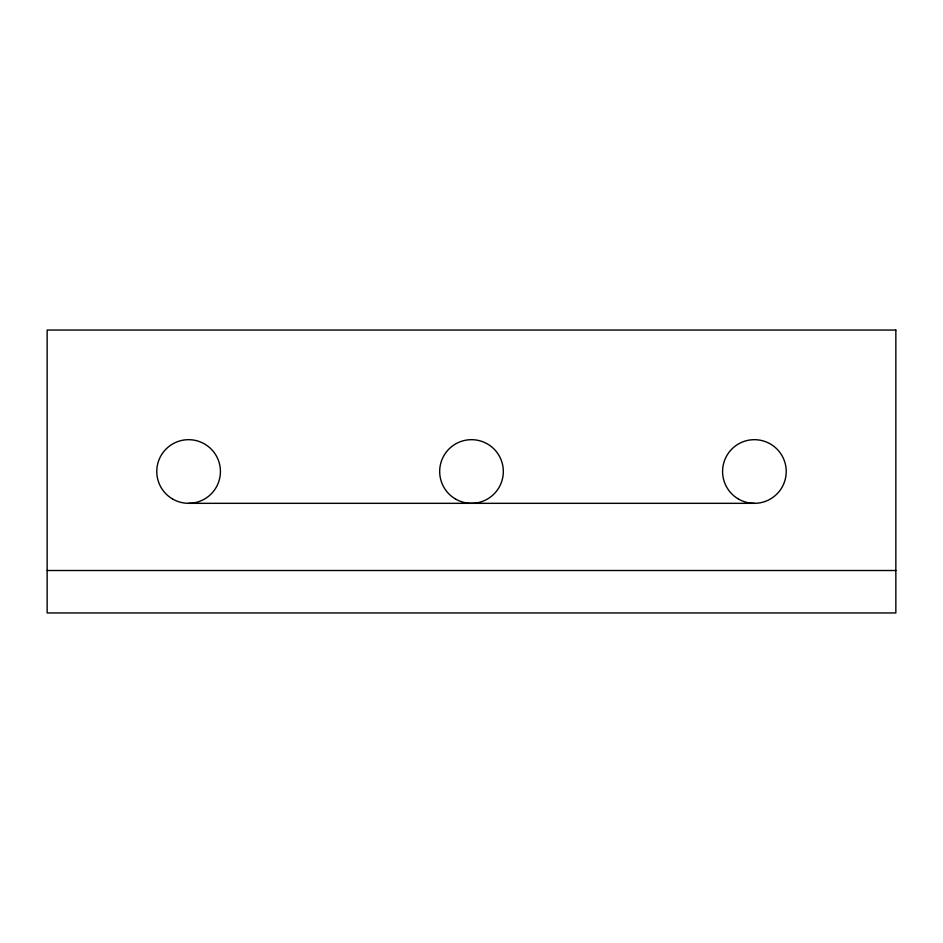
<?xml version="1.0" encoding="UTF-8"?>
<svg xmlns="http://www.w3.org/2000/svg" width="943" height="943" viewBox="0 0 943 943"><rect width="100%" height="100%" fill="white"/><g stroke="black" fill="none" stroke-linecap="round" stroke-linejoin="round"><path stroke-width="1.41" d="M188.6 503.326L754.4 503.326M47.15 570.515L895.85 570.515M895.85 330.05L47.15 330.05L47.15 612.95L895.85 612.95L895.85 330.05M172.687 499.059A31.826 31.826 0 0 0 220.426 471.5A31.826 31.826 0 0 0 172.687 443.941A31.826 31.826 0 0 0 172.687 499.059M455.587 499.059A31.826 31.826 0 0 0 503.326 471.5A31.826 31.826 0 0 0 455.587 443.941A31.826 31.826 0 0 0 455.587 499.059M738.487 499.059A31.826 31.826 0 0 0 786.226 471.5A31.826 31.826 0 0 0 738.487 443.941A31.826 31.826 0 0 0 738.487 499.059"/></g></svg>
